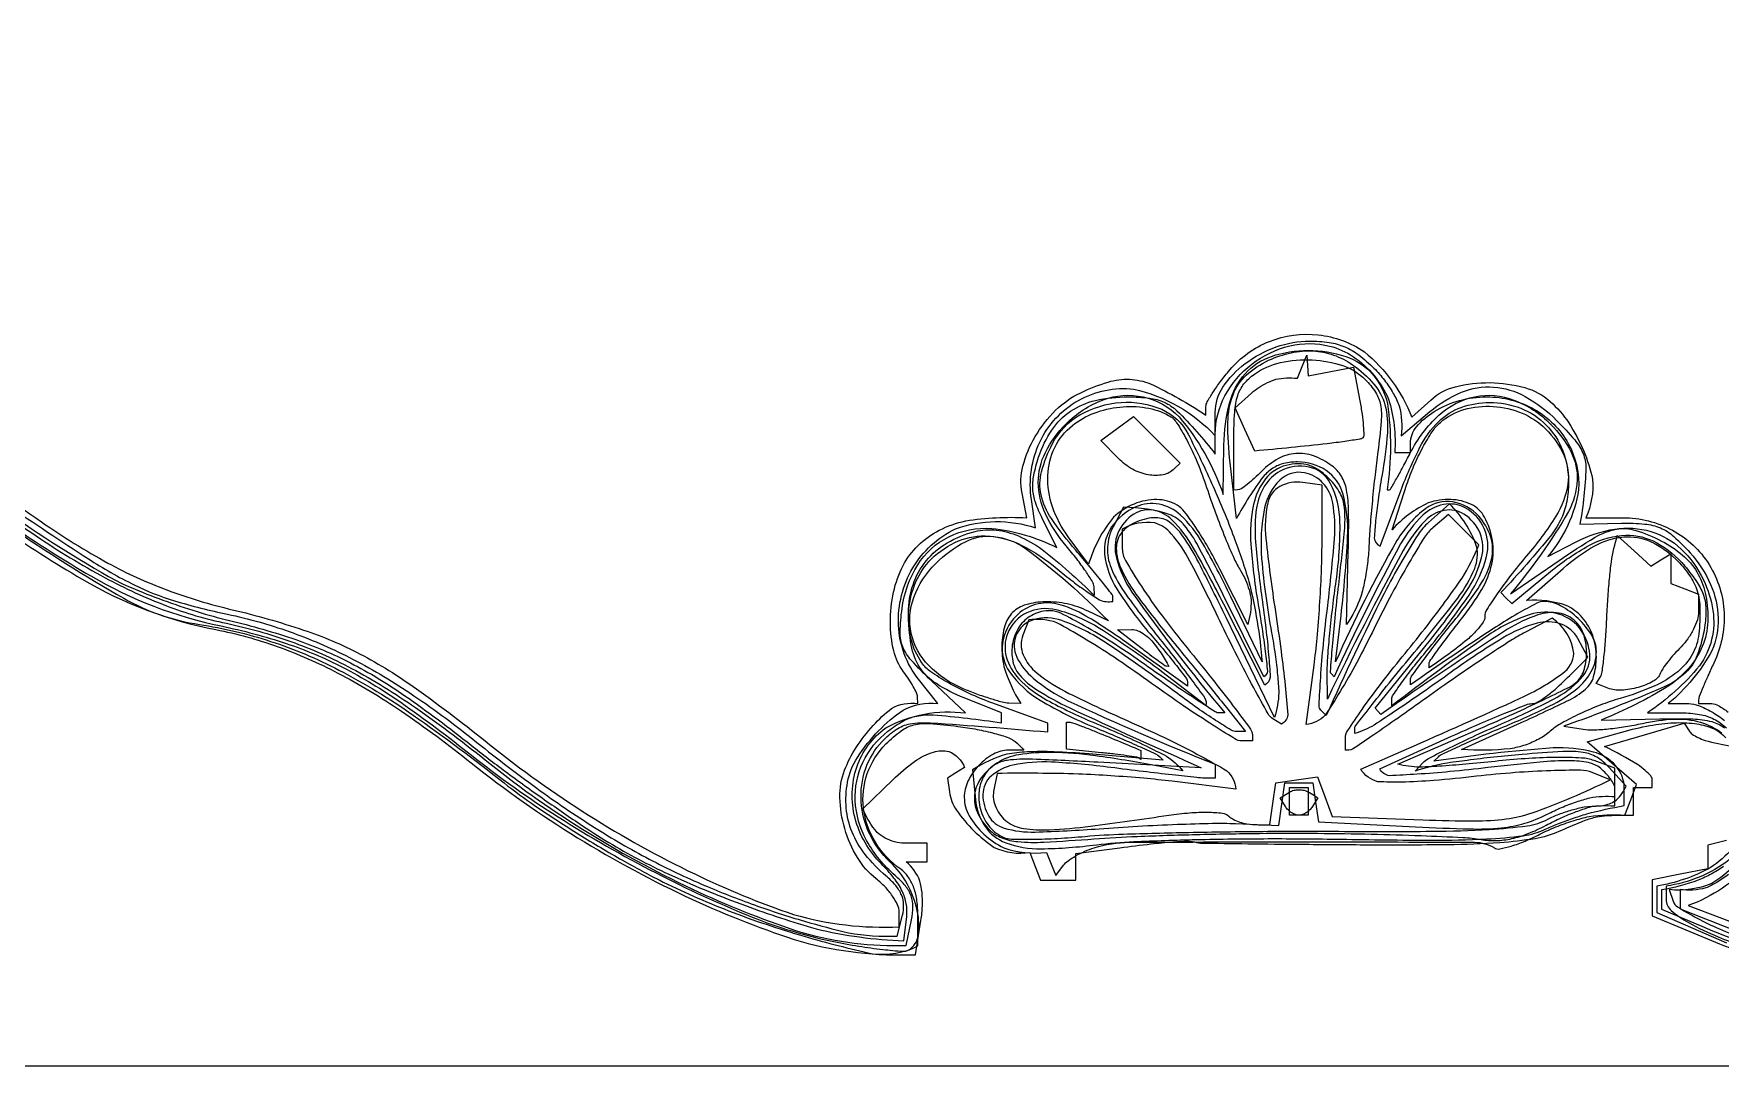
# Model space of a CAD drawing. Extents: x 0 to 564, y 0 to 802.
# Drawn here: x 149.9 to 331.3, y 0 to 111.1 of the extents above; entities that cross this region are included whole.
import ezdxf

# ---------------------------------------------------------------- set-up
doc = ezdxf.new("R2010")
doc.units = 0

msp = doc.modelspace()

# ---------------------------------------------------------------- linework, layer by layer
at = {"color": 0}
msp.add_lwpolyline([(0, 401), (0, 802), (282, 802), (564, 802), (564, 401), (564, 0), (282, 0), (0, 0), (0, 401)], close=True, dxfattribs=at)
at = {"color": 250}
msp.add_lwpolyline([(0, 401), (0, 802), (282, 802), (564, 802), (564, 401), (564, 0), (282, 0), (0, 0), (0, 401)], close=True, dxfattribs=at)
at = {"color": 8}
msp.add_lwpolyline([(0, 401), (0, 802), (282, 802), (564, 802), (564, 401), (564, 0), (282, 0), (0, 0), (0, 401)], close=True, dxfattribs=at)
at = {"color": 253}
msp.add_lwpolyline([(0, 401), (0, 802), (282, 802), (564, 802), (564, 401), (564, 0), (282, 0), (0, 0), (0, 401)], close=True, dxfattribs=at)
at = {"color": 9}
for points in [[(0, 401), (0, 802), (282, 802), (564, 802), (564, 401), (564, 0), (282, 0), (0, 0), (0, 401)], [(285, 28.5), (285, 30), (286, 30), (287, 30), (287, 28.5), (287, 27), (286, 27), (285, 27), (285, 28.5)]]:
    msp.add_lwpolyline(points, close=True, dxfattribs=at)
at = {"color": 254}
msp.add_lwpolyline([(0, 401), (0, 802), (282, 802), (564, 802), (564, 401), (564, 0), (282, 0), (0, 0), (0, 401)], close=True, dxfattribs=at)
at = {"color": 7}
msp.add_lwpolyline([(0, 401), (0, 802), (282, 802), (564, 802), (564, 401), (564, 0), (282, 0), (0, 0), (0, 401)], close=True, dxfattribs=at)
msp.add_lwpolyline([(0, 401), (0, 802), (282, 802), (564, 802), (564, 401), (564, 0), (282, 0), (0, 0), (0, 401)], close=True, dxfattribs=at)
at = {"color": 250}
for points in [[(140.843277, 65.717407, 0.009195), (150.742125, 58.544141, 0.027178), (157.879166, 54.125549, 0.036137), (164.21359, 51.237572, 0.030801), (171.24292, 49.109741, -0.022586), (178.930336, 46.919798, -0.039891), (184.997643, 44.337212, -0.035126), (191.070865, 40.593683, -0.013653), (198.93396, 34.617126, 0.028417), (209.58476, 27.006915, 0.028694), (220.996244, 20.680428, 0.030306), (231.641866, 16.32631, 0.082097), (243, 15), (243, 16.606079), (243, 16.606079, 0.111935), (242.829584, 17.357769, 0.040461), (242.275743, 18.310081, 0.037654), (241.477891, 19.29086, 0.036543), (240.534439, 20.15155, -0.090417), (238.512636, 22.438499, -0.064982), (237.138683, 25.567001, -0.065525), (236.622265, 28.912185, -0.096402), (237.123718, 31.835083, -0.053784), (238.364449, 34.28019, -0.040922), (240.204851, 36.657211, -0.040911), (242.165142, 38.477495, -0.168211), (245, 39), (244.968201, 39.75), (244.968201, 39.75, 0.098857), (244.869015, 40.156223, 0.017984), (244.514454, 40.849892, 0.018742), (244.032614, 41.642959, 0.016037), (243.468201, 42.441101, -0.104819), (242.41417, 44.687704, -0.056565), (242.056425, 47.736809, -0.05397), (242.395881, 50.987417, -0.066437), (243.425003, 53.85498, -0.08199), (245.034334, 56.012597, -0.072744), (247.314314, 57.644043, -0.066657), (250.155363, 58.657792, -0.052454), (256.722656, 59), (256.215729, 61.651855), (256.215729, 61.651855, -0.111661), (256.31296, 64.551663, -0.068442), (257.62735, 67.725868, -0.065894), (259.827147, 70.555259, -0.084016), (262.530243, 72.447327, -0.03586), (265.468912, 73.591763, -0.085797), (267.781651, 73.89061, -0.087725), (270.028806, 73.393592, -0.038731), (276, 70.029419), (276, 70.937988), (276, 70.937988, -0.129027), (276.13551, 71.454366, -0.015418), (276.752083, 72.47345, -0.017557), (277.57983, 73.657647, -0.013584), (278.560272, 74.889282, -0.124523), (282.82666, 77.957793, -0.121435), (288.080868, 78.666405, -0.121844), (293.048978, 76.852209, -0.125892), (298.144165, 69.820496), (300.177063, 71.660278), (300.177063, 71.660278, -0.12236), (302.834756, 73.084866, -0.065345), (306.55891, 73.526505, -0.064929), (310.304839, 72.990426, -0.114589), (313.03302, 71.5, -0.065468), (315.021149, 69.195631, -0.045844), (316.635426, 66.165405, -0.047023), (317.584559, 63.13878, -0.130033), (316.865234, 59), (320.855896, 59), (320.855896, 59, -0.124323), (326.183823, 57.654438, -0.13011), (330.127693, 53.95433, -0.129531), (331.735387, 48.773301, -0.122666), (330.632172, 43.354797, 0.004917), (330.006865, 42.009666, 0.006982), (329.479446, 40.800644, 0.004201), (329.059895, 39.777011, 0.095433), (329, 39), (330.411102, 39), (330.411102, 39, -0.134522), (331.120756, 38.805554, -0.030207), (332.16819, 38.096214, -0.029236)], [(334.719159, 21.883827, -0.12101), (327.863129, 17.277649), (334.68158, 14.694275)]]:
    msp.add_lwpolyline(points, format="xyb", dxfattribs=at)
at = {"color": 254}
for points in [[(139.458524, 64.065445, 0.034962), (156.048547, 52.733829, 0.081496), (170.051926, 47.355164, -0.029265), (177.049713, 45.474074, -0.038825), (183.123148, 42.915359, -0.033487), (189.367908, 39.144095, -0.015338), (197, 33.450867, 0.026622), (206.316627, 26.82279, 0.022288), (216.8431, 20.788017, 0.023005), (227.176594, 16.049101, 0.045531), (235.805267, 13.446167, 0.009499), (238.672601, 12.915557, 0.013473), (241.242121, 12.561203, 0.009501), (243.372652, 12.366581, 0.157717), (244.055267, 12.53418, 0.225308), (245.055126, 14.080373, 0.086367), (244.946184, 16.704018, 0.072501), (243.854385, 19.617394, 0.079197), (242, 22, -0.093082), (239.829628, 24.953024, -0.096144), (238.910223, 28.458763, -0.099015), (239.378462, 31.969123, -0.105396), (241.160431, 34.941833, -0.058046), (242.670537, 36.226228, -0.106355), (244.166212, 36.818298, -0.055182), (246.375094, 36.939385, -0.00693), (259, 35.953186), (259, 36.422913), (259, 36.892578), (252.950119, 39.09845), (252.950119, 39.09845, -0.020339), (250.527754, 40.095063, -0.021806), (248.251415, 41.264542, -0.022002), (246.395733, 42.433634, -0.088629), (245.450119, 43.374695, -0.095293), (244.258307, 46.036322, -0.080338), (244.04003, 49.120438, -0.080168), (244.805425, 52.122118, -0.094209), (246.454544, 54.545471, -0.098141), (249.385609, 56.506883, -0.118326), (252.649231, 57.028641, -0.100188), (256.209092, 56.017551, -0.054944), (260, 53.5, 0.00987), (261.670649, 52.159317, 0.013643), (263.224598, 51.02813, 0.01019), (264.549546, 50.157086, 0.141226), (266, 50), (266, 50.439209), (266, 50.439209, 0.165986), (265.900379, 50.731029, 0.002727), (264.825005, 52.106949, 0.00675), (263.533052, 53.696926, 0.004391), (262, 55.5, -0.028022), (259.366015, 58.912174, -0.096611), (258.260384, 61.464813, -0.119384), (258.313603, 63.936342, -0.054573), (259.482605, 66.96637, -0.143872), (262.430824, 70.049477, -0.1133), (266.869877, 71.404846, -0.120314), (271.248529, 70.65873, -0.174677), (274.07901, 68, -0.012696), (276.769261, 62.365034, -0.01529), (278.997341, 56.936218, -0.016614), (280.620491, 52.129372, -0.041269), (282.034515, 43.5), (278.669525, 50.5), (278.669525, 50.5, 0.017895), (275.669159, 56.208898, 0.073284), (273.257977, 59.277626, 0.142619), (270.956245, 60.461886, 0.156098), (268.467865, 60.167297, 0.132381), (265.852153, 58.005151, 0.184239), (265.100731, 55.091789, 0.113744), (266.438029, 51.293013, 0.037122), (270.005341, 46.493835, -0.0049), (271.536254, 44.689554, -0.007462), (272.826565, 43.090317, -0.003309), (273.891299, 41.710888, -0.164133), (274, 40.898926), (267.623016, 45.449463), (267.623016, 45.449463, 0.019289), (263.093878, 48.424667, 0.075217), (260.006189, 49.702866, 0.13226), (257.641374, 49.654008, 0.126097), (255.571426, 48.428589, 0.16542), (254.115931, 45.472503, 0.187963), (254.868765, 42.421738, 0.105702), (258.166237, 39.370408, 0.036601), (264, 36.45929, -0.003039), (266.523859, 35.404809, -0.004484), (268.724979, 34.446022, -0.002133), (270.58366, 33.606961, -0.083393), (271.414703, 32.91864), (263.382904, 33.58844), (263.382904, 33.58844, 0.010655), (259.644802, 33.820103, 0.022942), (256.760408, 33.80484, 0.029468), (254.578913, 33.563713, 0.080776), (250.883194, 31.867126), (251.191589, 28.690491), (251.191589, 28.690491, 0.124761), (252.233168, 25.792373, 0.156447), (254.464645, 24.034775, 0.094189), (258.27175, 23.385345, 0.027212), (264.247833, 23.824036, -0.021297), (268.233805, 24.164058, -0.004955), (274.950916, 24.383125, -0.005103), (282.693976, 24.479818, -0.004981), (290.5, 24.419861, 0.003365), (300.192226, 24.314097, 0.013202), (306.170311, 24.446953, 0.020141), (310.132267, 24.800097, 0.077412), (312.5, 25.490417, -0.016046), (313.848952, 26.070466, -0.010723), (315.426556, 26.650925, -0.010805), (316.981652, 27.148225, -0.020801), (321, 28.038086), (321, 29.896606), (321, 29.896606, 0.183476), (320.074002, 32.335145, 0.14975), (317.674694, 33.798508, 0.07531), (313.354162, 34.232213, 0.020487), (300.5, 32.807007), (301, 33.298401), (301, 33.298401, -0.084708), (301.405341, 33.580323, -0.002596), (303.262493, 34.439949, -0.005041), (305.47317, 35.422498, -0.003458), (308, 36.494507, 0.015099), (313.007092, 38.757664, 0.056643), (315.910473, 40.609924, 0.097652), (317.45371, 42.460544, 0.125753), (318, 44.598267, 0.137213), (317.51528, 46.331319, 0.065904), (316.057037, 48.14547, 0.065404), (314.156551, 49.535494, 0.125876), (312.340698, 50, 0.123795), (311.582011, 49.809233, 0.007805), (309.555172, 48.680069, 0.011106), (307.16576, 47.227887, 0.008003), (298, 41.013306), (298, 41.574097), (298, 41.574097, -0.157396), (298.120425, 41.947175, -0.003075), (299.321873, 43.592888, -0.007064), (300.775413, 45.501415, -0.004641), (302.5, 47.659119, 0.024088), (305.44434, 51.651806, 0.086456), (306.716003, 54.539963, 0.138192), (306.639008, 56.917978, 0.107551), (305.345001, 59.171265, 0.169614), (302.550874, 60.694812, 0.203714), (299.664688, 59.992317, 0.096982), (296.55238, 56.56146, 0.025375), (289.953705, 43.5), (290.536194, 48.5), (290.536194, 48.5, 0.016209), (291.243178, 56.941138, 0.08197), (290.714661, 61.622162, 0.177834), (288.942659, 64.062781, 0.148787), (285.862854, 65, 0.057438), (284.391846, 64.830458, 0.085468), (283.200825, 64.326874, 0.076344), (282.155904, 63.404967, 0.03729), (279.26828, 58.912048), (278.59079, 64.900208), (278.59079, 64.900208, -0.030328), (278.363306, 69.269446, -0.088094), (278.915699, 72.231796, -0.117245), (280.329984, 74.328096, -0.079249), (282.743164, 75.928833, -0.052768), (285.172574, 76.739534, -0.067548), (287.520664, 76.931931, -0.071258), (289.734478, 76.493734, -0.068437), (291.769745, 75.44873, -0.062103), (294.077844, 73.362057, -0.114237), (295.25069, 71.132172, -0.084387), (295.5147, 68.151471, -0.023099), (294.918579, 63.453796, 0.007753), (294.515199, 60.904079, 0.011813), (294.25185, 58.678368, 0.006498), (294.100789, 56.820995, 0.216687), (294.731781, 55.934875), (296.962585, 61.899963), (296.962585, 61.899963, -0.0279), (298.990355, 66.519158, -0.079941), (301.04628, 69.344917, -0.11009), (303.460773, 70.868687, -0.08613), (306.5224, 71.400024, -0.093479), (309.86638, 70.76933, -0.104901), (312.59856, 68.971985, -0.104266), (314.377113, 66.210031, -0.091334), (315, 62.828552, -0.044981), (314.811762, 60.740344, -0.063663), (314.248432, 58.963127, -0.053247), (313.170261, 57.166508, -0.021956), (307.719513, 50.947144), (308.304962, 50.361694), (308.890381, 49.776306), (313.298187, 53.388123), (313.298187, 53.388123, -0.051775), (317.482406, 56.147576, -0.113032), (321.179947, 57.109268, -0.135432), (324.489063, 56.299887, -0.090794), (327.510345, 53.805298, -0.027815), (328.841975, 52.031268, -0.068766), (329.549316, 50.57058, -0.076867), (329.791102, 49.074452, -0.041941), (329.647644, 47.216064, -0.048782), (328.855452, 44.218429, -0.116804), (327.586975, 42.317383, -0.081804), (325.305589, 40.801113, -0.016015), (314.5, 36.573425), (316.568634, 36.240906), (316.568634, 36.240906, 0.049807), (317.650031, 36.176132, 0.014948), (319.297493, 36.290977, 0.014823), (321.149238, 36.531439, 0.015561), (322.953461, 36.878235, -0.044214), (326.406628, 37.338978, -0.082), (329.206581, 37.003174, -0.094101), (331.491426, 35.840694, -0.075516)], [(332.293666, 22.189225, -0.126613), (325.5, 19.372864), (325.5, 17.94989), (325.5, 17.94989, 0.218644), (326.046056, 16.760851, 0.04991), (327.907463, 15.459785, 0.030419), (331.114894, 13.912489, 0.008085), (336.406982, 11.844727, 0.05659)]]:
    msp.add_lwpolyline(points, format="xyb", dxfattribs=at)
at = {"color": 9}
for points in [[(141.120209, 63.506836, 0.01233), (150.163549, 57.037822, 0.025709), (157.569759, 52.549065, 0.032131), (164.158495, 49.533461, 0.040053), (170.617004, 47.641785, -0.035127), (177.548845, 45.685331, -0.035858), (184.089024, 42.788193, -0.030678), (190.960453, 38.575095, -0.016239), (198.957245, 32.573364, 0.031598), (209.635821, 25.059997, 0.029197), (221.454939, 18.731812, 0.030489), (232.679748, 14.349126, 0.077979), (243.766846, 13), (244.334534, 15.75), (244.334534, 15.75, 0.050127), (244.482781, 17.178575, 0.08953), (244.277388, 18.337883, 0.085081), (243.669173, 19.391132, 0.041646), (242.579468, 20.5, -0.088136), (239.498366, 24.278297, -0.114846), (238.270649, 28.554298, -0.12447), (239.09241, 32.676737, -0.115292), (241.787186, 36.050354, -0.041173), (243.406057, 37.122428, -0.075925), (244.885431, 37.664238, -0.062474), (246.647428, 37.796153, -0.020359), (254, 36.931091), (254, 37.473633), (254, 38.016174), (249.970825, 39.628357), (249.970825, 39.628357, -0.046222), (246.994726, 41.151324, -0.106991), (245.217037, 42.904793, -0.103569), (244.290411, 45.274968, -0.041594), (244, 48.759949, -0.080036), (244.488082, 51.78957, -0.091772), (245.898443, 54.355995, -0.089343), (248.170335, 56.297166, -0.071534), (251.15686, 57.510925, -0.088701), (253.4508, 57.663098, -0.073567), (255.820465, 57.038879, -0.057753), (258.377701, 55.575325, -0.028854), (264, 50.625793), (263.959351, 51.562927), (263.959351, 51.562927, 0.126577), (263.794747, 52.104368, 0.012888), (263.061344, 53.241753, 0.015456), (262.095692, 54.567825, 0.011734), (260.959351, 55.962219, -0.066547), (258.726517, 59.412617, -0.110114), (257.965572, 62.782089, -0.116708), (258.721703, 66.017269, -0.081036), (260.923065, 69.076904, -0.106257), (264.95803, 71.684178, -0.146992), (269.231529, 71.984093, -0.140298), (273.106089, 69.864372, -0.093522), (277.858734, 61.5), (277.929352, 66.795471), (277.929352, 66.795471, -0.059994), (278.535314, 71.318245, -0.118958), (280.227642, 74.492294, -0.131014), (283.050616, 76.356432, -0.080943), (287, 77, -0.081241), (291.039683, 76.339263, -0.131972), (293.917728, 74.426064, -0.126718), (295.523019, 71.262682, -0.071799), (295.5, 61.998779), (295.729675, 61.99939), (295.729675, 61.99939, 0.266909), (295.861342, 62.075491, 0.002132), (296.486309, 63.164993, 0.006903), (297.19062, 64.445901, 0.004294), (297.982941, 65.966553, -0.088475), (301.050371, 70.016356, -0.136551), (304.93251, 72.011086, -0.144594), (309.121876, 71.658448, -0.103927), (313.076935, 69.076904, -0.077621), (315.279574, 66.058891, -0.132573), (315.931541, 63.028725, -0.108691), (315.004747, 59.656533, -0.041868), (308.753693, 50.797424), (313.989044, 54.398682), (313.989044, 54.398682, -0.015579), (317.868601, 56.892968, -0.088456), (320.154099, 57.763115, -0.123758), (322.229581, 57.64065, -0.043039), (325.02002, 56.489624, -0.056524), (327.271747, 54.981428, -0.08218), (328.815609, 53.162239, -0.081231), (329.702572, 50.92609, -0.053929), (330, 48.176514, -0.088641), (329.517088, 45.473946, -0.083977), (328.124615, 43.048706, -0.071115), (325.782689, 40.910136, -0.042497), (318.5, 37.233948), (324.833771, 37.366943), (324.833771, 37.366943, -0.011682), (328.430624, 37.358443, -0.059571), (330.406643, 37.070442, -0.096411), (331.786168, 36.393888, -0.060268)], [(331.688307, 21.475538, -0.023935), (330.353134, 20.671616, -0.024067), (328.966309, 20.008559, -0.041437), (325, 18.961914), (325, 17.929932), (325, 16.897949), (328.75, 15.308289), (328.75, 15.308289, 0.020449), (338.200599, 11.750407, 0.058563)]]:
    msp.add_lwpolyline(points, format="xyb", dxfattribs=at)
at = {"color": 253}
for points in [[(145.981419, 60.400405, 0.027695), (157.930618, 52.692261, 0.0294), (160.387172, 51.47899, 0.012689), (163.785912, 50.142769, 0.012504), (167.484864, 48.899691, 0.016187), (170.937729, 47.955872, -0.023495), (178.086542, 45.889097, -0.036949), (183.965586, 43.387672, -0.033408), (189.812706, 39.859379, -0.015384), (196.945984, 34.542908, 0.008433), (200.639806, 31.709181, 0.006068), (204.853758, 28.666405, 0.00613), (208.934476, 25.8687, 0.013166), (212.161301, 23.834839, 0.028135), (218.62177, 20.473068, 0.017996), (226.457975, 17.274292, 0.01773), (234.053259, 14.790005, 0.051075), (243.5, 13.5), (243.803802, 16.119263), (243.803802, 16.119263, 0.074549), (243.758028, 17.491238, 0.0674), (243.315548, 18.841049, 0.054939), (242.432416, 20.246121, 0.028632), (241.053802, 21.792358, -0.133723), (238.245646, 26.702266, -0.145803), (238.442532, 32.183304, -0.156478), (241.551812, 36.395247, -0.157393), (250.14241, 38), (246.438614, 41.493103), (246.438614, 41.493103, -0.01809), (244.30035, 43.661159, -0.089755), (243.389769, 45.10305, -0.102529), (243.103043, 46.679634, -0.027228), (243.305573, 49.241577, -0.106198), (244.986519, 53.919974, -0.14036), (248.328604, 56.943283, -0.131312), (252.949284, 57.857505, -0.087453), (259.942444, 55.808105), (258.395386, 58.909241), (258.395386, 58.909241, -0.032037), (257.659488, 60.656195, -0.068817), (257.373714, 62.086388, -0.066502), (257.482319, 63.571297, -0.028248), (258.000702, 65.502075, -0.066714), (259.420118, 68.425514, -0.098344), (261.423607, 70.445518, -0.093456), (264.128119, 71.611587, -0.055232), (267.633606, 72, -0.030364), (269.91612, 71.861257, -0.076328), (271.516407, 71.411842, -0.078278), (272.884342, 70.510954, -0.033181), (277, 65.846558), (277, 67.972961), (277, 67.972961, -0.123796), (278.037373, 72.098612, -0.10572), (280.944466, 75.526779, -0.105209), (285.012703, 77.477731, -0.121447), (289.304474, 77.459717, -0.087686), (291.857565, 76.31705, -0.070909), (294.083675, 74.29528, -0.071754), (295.633646, 71.759366, -0.094514), (296.304352, 66), (297.152191, 66), (298, 66), (298, 67), (298, 67, -0.176893), (298.653644, 68.78976, -0.080839), (300.568607, 70.432877, -0.069437), (303.261897, 71.600798, -0.067732), (306.195282, 72, -0.129114), (311.337993, 70.649495, -0.139313), (314.979202, 66.971245, -0.14275), (316.089791, 62.002676, -0.137694), (312.765778, 54.827515), (315.833221, 56.413757), (315.833221, 56.413757, -0.079957), (319.983629, 57.778449, -0.112743), (323.855343, 57.520836, -0.117603), (327.116025, 55.631711, -0.092384), (329.520966, 52.314575, -0.072686), (330.53329, 49.018071, -0.097761), (330.40226, 45.905312, -0.096855), (329.094623, 43.054679, -0.070132), (323.5, 38.022156), (327.161102, 38.011108), (327.161102, 38.011108, -0.041089), (329.111953, 37.844573, -0.075331), (330.62426, 37.347321, -0.069888), (331.994103, 36.394805, -0.031045)], [(332.839943, 21.605698, -0.079545), (330.404434, 19.66764, -0.129057), (325.833344, 19), (326.248199, 17.75), (326.248199, 17.75, 0.176409), (326.739147, 17.129911, 0.01418), (328.573498, 16.071014, 0.017775), (330.901096, 14.918887, 0.012675), (333.581543, 13.789612, 0.03572)]]:
    msp.add_lwpolyline(points, format="xyb", dxfattribs=at)
at = {"color": 8}
for points in [[(147.019745, 60.388672, 0.005246), (155.776337, 54.580193, 0.02868), (160.710949, 51.76889, 0.042586), (165.031259, 50.066374, 0.021178), (170.74057, 48.621216, -0.034147), (177.387748, 46.754124, -0.032252), (183.851635, 43.970963, -0.029776), (190.358332, 40.153369, -0.021527), (197.138779, 35.176575, 0.011188), (204.009832, 29.911253, 0.017157), (210.210968, 25.69455, 0.019169), (216.108943, 22.282065, 0.021289), (222.05159, 19.458069, 0.014065), (227.425465, 17.355704, 0.01492), (232.805088, 15.603065, 0.015144), (237.542446, 14.36905, 0.054795), (242.766739, 14), (243.351868, 16.237549), (243.351868, 16.237549, 0.072966), (243.478265, 17.38089, 0.090971), (243.248556, 18.422722, 0.077846), (242.62396, 19.432754, 0.039642), (241.562698, 20.487549, -0.049254), (239.352631, 22.770083, -0.070624), (237.931541, 25.196457, -0.075835), (237.305181, 27.784762, -0.067979), (237.442474, 30.545044, -0.097169), (238.509357, 33.222602, -0.049442), (240.773232, 36.070122, -0.049601), (243.425891, 38.309724, -0.151659), (247.145157, 39), (245.072586, 41.634888), (245.072586, 41.634888, -0.157018), (242.925866, 47.425333, -0.144976), (244.463877, 53.592194, -0.14908), (249.061398, 57.81091, -0.167204), (257.666168, 57.914429), (257.217529, 60.97113), (257.217529, 60.97113, -0.147134), (258.12668, 67.134826, -0.1557), (262.276772, 71.61171, -0.156672), (268.231122, 72.840575, -0.149143), (277, 67.822205), (277, 70.322205), (277, 70.322205, -0.148497), (277.825609, 73.040788, -0.083616), (280.213146, 75.570351, -0.076239), (283.558118, 77.377129, -0.085977), (287.153656, 78, -0.035846), (289.258791, 77.848885, -0.064134), (290.92709, 77.384628, -0.063056), (292.441929, 76.506288, -0.033513), (294.076935, 75.076904, -0.033286), (295.195534, 73.79856, -0.032742), (296.141342, 72.376282, -0.034553), (296.799436, 71.021907, -0.096101), (297, 67.822205), (300.076721, 70.411133), (300.076721, 70.411133, -0.076882), (303.504941, 72.494349, -0.115828), (306.940895, 73.05571, -0.111705), (310.357372, 72.031844, -0.068041), (313.727936, 69.472046, -0.019602), (315.666571, 67.375139, -0.079482), (316.570496, 65.895393, -0.09552), (316.882581, 64.350101, -0.035553), (316.232391, 58.313721), (320.697693, 58.40686), (320.697693, 58.40686, -0.026948), (323.216448, 58.323653, -0.079898), (324.888172, 57.903259, -0.080946), (326.33161, 56.983422, -0.028155), (328.081482, 55.234253, -0.077721), (330.284316, 51.828835, -0.099902), (331.095982, 48.197311, -0.105701), (330.422178, 44.691327, -0.096525), (325.727264, 39), (327.940552, 39), (327.940552, 39, -0.09475), (328.993212, 38.798715, -0.034892), (330.36235, 38.14135, -0.033064), (331.795066, 37.195528, -0.033968)], [(332.217308, 20.627435, -0.032035), (330.954266, 19.774422, -0.033786), (329.760535, 19.179409, -0.099037), (327, 19), (327, 17.97522), (327, 16.9505), (329.75, 15.858398), (329.75, 15.858398, 0.005088), (337.027387, 13.053738, 0.028189)]]:
    msp.add_lwpolyline(points, format="xyb", dxfattribs=at)
at = {"color": 7}
for points in [[(280.187042, 68.488831), (279.130371, 70.807983), (280.893921, 72.403992), (280.893921, 72.403992, -0.039304), (281.685858, 73.014814, -0.033511), (282.605892, 73.531174, -0.034887), (283.511089, 73.887159, -0.076384), (285.833344, 74), (286.337708, 75.25), (286.842102, 76.5), (286.921051, 75.388672), (287, 74.277344), (289.43515, 74.742859), (291.8703, 75.208374), (292.555176, 71.557556), (292.555176, 71.557556, -0.01061), (292.790813, 70.135717, -0.015952), (292.930187, 68.886543, -0.010786), (292.989282, 67.862447, -0.229194), (292.870026, 67.591431, -0.138131), (292.560849, 67.449213, -0.0032), (290.955429, 67.206238, -0.006878), (289.055451, 66.957741, -0.00458), (281.243713, 66.169678), (280.187042, 68.488831)], [(291.316284, 55.32373), (291.316284, 55.32373, 0.00795), (291.349378, 59.69107, 0.044888), (291.12151, 62.007935, 0.088193), (290.566213, 63.46689, 0.099708), (289.558868, 64.57373, 0.069925), (287.576097, 65.641684, 0.107966), (285.655758, 65.911011, 0.107981), (283.798273, 65.354921, 0.069961), (282, 64, -0.011607), (281.197473, 63.233915, -0.016053), (280.44062, 62.587509, -0.012597), (279.790534, 62.093766, -0.157371), (279, 62), (279, 67.443298), (279, 67.443298, -0.015636), (279.091603, 70.37183, -0.061302), (279.423576, 72.145866, -0.093191), (280.089953, 73.385367, -0.070275), (281.222504, 74.443298, -0.097157), (284.007416, 75.67799, -0.06797), (287.437008, 75.980133, -0.06949), (290.734871, 75.357455, -0.115516), (293.126801, 73.873169, -0.052793), (294.246636, 72.488133, -0.100282), (294.76899, 71.159286, -0.064843), (294.85001, 69.365367, -0.012467), (294.494202, 66.123169, 0.00594), (294.188707, 63.639086, 0.004092), (293.899124, 60.818329, 0.004125), (293.665117, 58.099844, 0.008402), (293.534851, 55.960449, -0.019744), (293.377347, 54.078665, -0.018644), (293.070171, 52.178505, -0.018981), (292.671698, 50.517964, -0.059643), (291.132599, 47.5), (291.316284, 55.32373)], [(277.5, 53.451172), (277.5, 53.451172, 0.013725), (276.234467, 55.79906, 0.016475), (274.912651, 57.932137, 0.015276), (273.696645, 59.641729, 0.096973), (272.904785, 60.34845, 0.133465), (270.732081, 60.949606, 0.098505), (268.270992, 60.47168, 0.093133), (266.065421, 59.045776, 0.103653), (263.378998, 53.996094), (261.189514, 56.957581), (261.189514, 56.957581, -0.075565), (259.489733, 60.176838, -0.093305), (258.987297, 63.526566, -0.103237), (259.741265, 66.568858, -0.114395), (261.634857, 68.927429, -0.076289), (263.972711, 70.248148, -0.064504), (266.738228, 70.904778, -0.065429), (269.53921, 70.830859, -0.083784), (271.980804, 70.010254, -0.125428), (272.846193, 69.218579, -0.023719), (273.94228, 67.360115, -0.023512), (275.062506, 64.970865, -0.01789), (276.069305, 62.260254, 0.008341), (277.030983, 59.511356, 0.008769), (278.068699, 56.841858, 0.008479), (279.042524, 54.571845, 0.0384), (279.731384, 53.3078, -0.042115), (280.251839, 52.335641, -0.035007), (280.640186, 51.228539, -0.036366), (280.85136, 50.157567, -0.075393), (280.5, 47.5), (277.5, 53.451172)], [(300, 43.291199), (300, 43.291199, -0.155098), (300.090975, 43.577426, -0.002858), (301.025269, 44.882797, -0.006755), (302.152648, 46.395624, -0.004428), (303.490295, 48.109253, 0.035024), (305.672197, 51.287495, 0.077522), (306.751556, 54.014679, 0.09686), (306.824735, 56.5367, 0.082006), (305.964813, 59.065735, 0.158991), (304.559009, 60.412791, 0.10364), (302.358448, 60.956383, 0.093179), (299.913643, 60.586418, 0.100223), (296.022797, 57.710693), (297.620239, 62.605347), (297.620239, 62.605347, -0.023379), (298.378932, 64.607575, -0.021876), (299.336483, 66.576256, -0.022447), (300.340831, 68.2467, -0.066652), (301.219604, 69.25, -0.109983), (303.755687, 70.633012, -0.085782), (306.884239, 70.975456, -0.08382), (310.012632, 70.245041, -0.097503), (312.545441, 68.545471, -0.093828), (314.525497, 65.640604, -0.140892), (314.924385, 62.618752, -0.103536), (313.645857, 59.17023, -0.036316), (310.5, 54.891418, 0.010786), (308.776359, 52.781611, 0.014716), (307.321873, 50.803413, 0.011495), (306.211051, 49.11377, 0.140563), (306, 48.377869, -0.150255), (305.810847, 47.762638, -0.032429), (305.118748, 46.873436, -0.031096), (304.148458, 45.908949, -0.025365), (300, 42.863831), (300, 43.291199)], [(266.597839, 65.359253), (264.695679, 67.304321), (266.454834, 68.590637), (268.213959, 69.876953), (270.713043, 67.377869), (273.212128, 64.878784), (272.585693, 64.25238), (272.585693, 64.25238, -0.150283), (271.392224, 63.620292, -0.093147), (269.7934, 63.61554, -0.080555), (268.087482, 64.225803, -0.073192)], [(249.886612, 40.604004), (249.886612, 40.604004, -0.099491), (246.17726, 43.098499, -0.141925), (244.291016, 46.563766, -0.145469), (244.571822, 50.435576, -0.106422), (246.92308, 54.076904, -0.076668), (250.121362, 56.420421, -0.150485), (253.195761, 56.981773, -0.119761), (256.540355, 55.736149, -0.039825), (265.5, 47.894775), (263.315735, 48.947388), (263.315735, 48.947388, 0.058315), (261.076285, 49.720902, 0.058626), (258.722826, 49.954559, 0.064877), (256.636084, 49.644019, 0.12771), (255.199997, 48.799988, 0.127408), (254.357957, 47.369288, 0.064479), (254.043907, 45.287537, 0.059891), (254.27064, 42.997551, 0.068373), (256.070374, 39), (254.785187, 39.051514), (254.785187, 39.051514, -0.055928), (254.07108, 39.160806, -0.010826), (252.816093, 39.528839, -0.011392), (251.364249, 40.025635, -0.010303)], [(309.5, 36.778015), (309.5, 36.778015, 0.005622), (314.876495, 39.290413, 0.06385), (316.840271, 40.565575, 0.148355), (317.709585, 41.913521, 0.06967), (318, 43.98761, 0.083344), (317.607677, 46.32489, 0.097426), (316.478138, 48.266716, 0.103229), (314.75893, 49.557414, 0.105171), (310.5, 50.083252), (314.416595, 53.541626), (314.416595, 53.541626, -0.052216), (317.833497, 55.975854, -0.108445), (320.94598, 56.93396, -0.12823), (323.825461, 56.432287, -0.089698), (326.545441, 54.545471, -0.042154), (328.026316, 52.791375, -0.07973), (328.842052, 51.13559, -0.071845), (329.146054, 49.192452, -0.028863), (329.022217, 46.5, -0.103676), (328.311619, 44.283891, -0.092031), (326.748722, 42.430061, -0.069245), (324.210557, 40.879035, -0.031848), (320.558533, 39.560059, 0.020832), (318.398315, 38.833186, 0.018178), (316.203655, 37.89859, 0.018561), (314.28088, 36.907184, 0.050354), (313.028687, 36.024902, -0.055039), (311.821742, 35.191192, -0.042477), (310.353516, 34.553703, -0.040997), (308.739332, 34.153931, -0.04218), (303.5, 34.05603), (309.5, 36.778015)], [(319.243774, 40.674377), (317.987549, 41.170837), (318.435699, 41.895935), (318.435699, 41.895935, 0.104379), (318.622774, 42.415605, 0.006868), (318.820671, 44.005905, 0.009715), (318.995016, 45.924143, 0.007093), (319.116974, 48.060547, -0.006208), (319.239414, 50.274298, -0.006706), (319.414417, 52.427963, -0.006365), (319.612676, 54.269923, -0.031865), (320.254181, 57.079956), (322.064087, 55.442017), (323.873962, 53.804077), (324.936981, 54.46106), (326, 55.118042), (326, 53.527649), (326, 51.937256), (327.5, 51.361633), (329, 50.786011), (329, 48.893005), (329, 48.893005, -0.077402), (328.866045, 48.032865, -0.038204), (328.449219, 47.005295, -0.036742), (327.842567, 45.982102, -0.04422), (327.125, 45.125, 0.014778), (326.379709, 44.334302, 0.015258), (325.69062, 43.50914, 0.015143), (325.138521, 42.759789, 0.060963), (324.875, 42.257202, -0.181228), (324.127794, 41.404762, -0.054682), (322.503372, 40.749779, -0.054096), (320.677745, 40.444041, -0.108984)], [(269, 45), (266.5, 46.955505), (268.00946, 46.977783), (268.00946, 46.977783, -0.107868), (268.678169, 46.842088, -0.05178), (269.442406, 46.40596, -0.047934), (270.178231, 45.763403, -0.04977), (272.016937, 43), (271.758484, 43.022217), (271.758484, 43.022217, -0.131947), (271.586103, 43.084838, -0.002798), (270.841549, 43.612373, -0.00628), (269.976773, 44.248981, -0.004168)], [(264.75, 33.728455), (261, 34.120728), (261, 35.560364), (261, 37), (261.377869, 37), (261.377869, 37, -0.088112), (261.640779, 36.953307, -0.002542), (262.708744, 36.555435, -0.005064), (263.962573, 36.066475, -0.003457), (269, 33.973145), (269, 33.486572), (269, 33), (268.75, 33.168091), (268.75, 33.168091, 0.111374), (268.548827, 33.246154, 0.002285), (267.47187, 33.402039, 0.005246), (266.205172, 33.56595, 0.003491)]]:
    msp.add_lwpolyline(points, format="xyb", close=True, dxfattribs=at)
for points in [[(137.979071, 64.184608, 0.035804), (155.104726, 52.392527, 0.085499), (169.5, 46.960144, -0.03869), (176.079233, 45.156172, -0.033954), (182.607552, 42.296707, -0.029758), (189.440426, 38.19884, -0.018521), (196.95546, 32.641357, 0.03025), (208.402933, 24.583891, 0.029946), (220.776653, 17.93679, 0.031754), (232.463704, 13.409232, 0.076677), (244.738312, 12), (245.336594, 15.686768), (245.336594, 15.686768, 0.029733), (245.493509, 17.228537, 0.03501), (245.452412, 18.695206, 0.038453), (245.23569, 19.921866, 0.110701), (243.755112, 22), (244.877548, 22), (246, 22), (246, 23), (246, 24), (243.535187, 24), (243.535187, 24, -0.066229), (242.511167, 24.136237, -0.05677), (241.499714, 24.537819, -0.058921), (240.643791, 25.134855, -0.088384), (239.091919, 27.696777), (242.343567, 30.848389), (242.343567, 30.848389, -0.036578), (244.649136, 32.777203, -0.08041), (246.699862, 33.801056, -0.130624), (248.327427, 33.870771, -0.202777), (250.032623, 32.138184), (249.105377, 31.565125), (248.178131, 30.992065), (248.395462, 29.511292), (248.395462, 29.511292, 0.11531), (249.172807, 27.538397, 0.047395), (251.035805, 25.325035, 0.047146), (253.228642, 23.543794, 0.148061), (257.062775, 23), (257.638367, 21.5), (258.213989, 20), (260.106995, 20), (262, 20), (262, 21.438721), (262, 22.877441), (266.75, 23.504272), (266.75, 23.504272, -0.004115), (270.083944, 23.916293, -0.011377), (272.438904, 24.133507, -0.013872), (274.116154, 24.203123, -0.078325), (275, 24.076233, 0.071197), (275.404252, 24.012368, 0.000232), (280.493748, 23.94075, 0.001295), (286.25533, 23.877274, 0.00081), (293, 23.83136, 0.003855), (301.99985, 23.854067, 0.014652), (307.616199, 24.076225, 0.023058), (311.416526, 24.51499, 0.063367), (314, 25.279236, -0.005829), (316.400504, 26.301353, -0.033036), (317.717102, 26.744736, -0.046266), (318.881502, 26.940205, -0.018466), (322, 27), (322, 28.5), (322, 30), (323, 30), (324, 30), (324, 30.830994), (324, 30.830994, 0.184814), (323.844837, 31.236437, 0.032299), (323.249905, 31.819374, 0.031281), (322.424278, 32.444543, 0.023551), (318.892914, 34.395264), (323.163116, 35.656128), (327.433289, 36.916931), (327.966644, 36.074158), (327.966644, 36.074158, 0.103666), (328.307891, 35.72278, 0.034726), (328.93082, 35.362793, 0.032808), (329.695287, 35.049457, 0.032065), (332.5, 34.440613)], [(147.262787, 58.096565, 0.021379), (159.586126, 50.339167, 0.092819), (167.708847, 47.520935, -0.041972), (175.381066, 45.702311, -0.040757), (182.721182, 42.615326, -0.032844), (190.711154, 37.768814, -0.01499), (200.5, 30.467163, 0.018573), (203.871216, 27.98989, 0.009414), (208.283638, 25.113167, 0.009337), (212.95541, 22.31118, 0.013751), (217.167694, 20.042297, 0.024658), (224.632292, 16.733249, 0.021106), (232.78092, 13.980728, 0.017283), (240.141291, 12.109246, 0.146235), (245, 12.937256), (245, 16.411926), (245, 16.411926, 0.037884), (244.881117, 17.9787, 0.054084), (244.523504, 19.325562, 0.062359), (243.942604, 20.40903, 0.084429), (243.158707, 21.193298, -0.100061), (240.432785, 24.09509, -0.109832), (239.162052, 27.73465, -0.113576), (239.571399, 31.473231, -0.113016), (241.573608, 34.664551, -0.035898), (243.204692, 36.076812, -0.100915), (244.563477, 36.717674, -0.077316), (246.270315, 36.863505, -0.015419), (249.323608, 36.557373, -0.014212), (251.375212, 36.228025, -0.017695), (253.258499, 35.800987, -0.016117), (254.793014, 35.342071, -0.11459), (256.399994, 34), (254.771423, 34), (254.771423, 34, 0.127217), (253.137593, 33.57746, 0.077585), (251.555317, 32.346886, 0.076238), (250.397957, 30.665097, 0.113119), (250, 28.928589, 0.132572), (250.538882, 26.9319, 0.074563), (252.120974, 24.959641, 0.073075), (254.255638, 23.499267, 0.114015), (258.833344, 23), (259.340546, 21.75), (259.847748, 20.5), (260.673859, 21.615234), (260.673859, 21.615234, -0.076128), (261.159617, 22.096964, -0.027225), (261.980835, 22.62896, -0.026271), (262.959509, 23.123473, -0.028119), (263.963013, 23.500183, -0.074304), (267.726688, 24.086703, -0.001676), (286.008621, 24.139816, -0.000989), (304.890692, 24.094011, -0.138163), (307.030762, 23.480957, 0.189685), (307.604471, 23.377405, 0.024374), (308.840218, 23.686478, 0.0257), (310.330276, 24.222318, 0.018787), (311.925873, 24.962158, -0.022763), (313.643839, 25.742264, -0.019949), (315.502239, 26.401398, -0.020421), (317.229449, 26.861072, -0.054873), (321.062775, 27), (321.698853, 28.657593), (322.33493, 30.315186), (319.666626, 32.610352), (316.998322, 34.905518), (320.749146, 35.947205), (320.749146, 35.947205, -0.021187), (323.755872, 36.64649, -0.03544), (326.333702, 36.945023, -0.042273), (328.549686, 36.856221, -0.060536), (330.4552, 36.378845, -0.133638), (331.918336, 35.3073, -0.041671)], [(332, 24.289734), (330, 23.766724), (330, 22.508362), (330, 21.25), (327, 20.650024), (324, 20.049988), (324, 18.118347), (324, 16.186646), (331.25, 13.182983), (331.25, 13.182983, 0.005696), (334.208997, 11.996413, 0.006249)], [(332.671143, 23.429878, -0.059529), (330.259827, 21.355467, -0.084695), (324.5, 19.372864), (324.5, 17.95459), (324.5, 16.536316), (332, 13.284973)]]:
    msp.add_lwpolyline(points, format="xyb", dxfattribs=at)
at = {"color": 9}
msp.add_lwpolyline([(288, 25.055664), (288, 25.055664, -0.00332), (293.779148, 24.969204, -0.004129), (299.150925, 24.808769, -0.003377), (303.655442, 24.60652, -0.031051), (305.598877, 24.384583, 0.053087), (307.204278, 24.272459, 0.044936), (308.892864, 24.486626, 0.040392), (310.680776, 25.033253, 0.028645), (312.584076, 25.917053, -0.016465), (314.197071, 26.71438, -0.017403), (315.829845, 27.388138, -0.017289), (317.271654, 27.869114, -0.071976), (318.176178, 28, 0.056046), (318.877393, 28.078848, 0.049743), (319.573875, 28.312248, 0.052663), (320.162976, 28.655819, 0.096301), (321.195923, 30.126038), (319.357086, 32.157898), (319.357086, 32.157898, 0.07412), (318.044879, 33.234892, 0.098641), (316.595161, 33.752037, 0.050752), (314.404197, 33.849793, 0.007623), (310.009125, 33.532471, 0.004652), (306.987523, 33.239589, 0.005397), (304.118301, 32.903152, 0.004835), (301.697388, 32.568931, 0.03175), (298.5, 31.751526), (299.314819, 32.625793), (299.314819, 32.625793, -0.086392), (299.953638, 33.109562, -0.004504), (302.261501, 34.27256, -0.007018), (305.050254, 35.598223, -0.005034), (308.201843, 37.004272, 0.021085), (313.792405, 39.716786, 0.096844), (316.565403, 41.991409, 0.193897), (317.295647, 44.289376, 0.134719), (316.368347, 46.884521, 0.169012), (313.952388, 48.627303, 0.153288), (310.865807, 48.583633, 0.069388), (306.417016, 46.396585, 0.014036), (296, 38.762634), (296, 39.492554), (296, 39.492554, -0.152144), (296.144083, 39.955102, -0.006067), (297.176231, 41.412926, -0.010213), (298.469973, 43.119579, -0.006999), (300.004211, 45.005005, 0.02442), (304.307987, 50.687388, 0.087177), (306.183281, 54.825745, 0.168263), (305.93578, 57.842946, 0.167582), (303.875092, 60.066833, 0.172384), (301.549142, 60.418355, 0.145387), (299.329449, 59.262283, 0.070991), (296.93669, 56.18009, 0.016902), (289.775848, 41.890808), (289.491669, 42.195435), (289.491669, 42.195435, -0.209992), (289.394253, 42.473522, -0.001346), (289.607258, 45.139961, -0.005068), (289.891974, 48.207804, -0.003175), (290.284271, 51.791687, 0.004796), (290.89903, 57.581662, 0.046269), (290.908215, 60.053375, 0.104495), (290.42065, 61.646501, 0.070158), (289.271515, 63.172913, 0.04377), (288.155739, 64.108746, 0.076942), (287.077579, 64.638695, 0.081786), (285.9367, 64.799538, 0.055746), (284.635834, 64.623474, 0.166512), (282.405807, 63.175439, 0.115022), (281.124317, 60.423836, 0.069383), (280.830737, 56.130335, 0.0245), (281.566162, 49.993164, -0.004372), (282.031531, 47.100459, -0.00693), (282.374073, 44.61409, -0.002333), (282.628207, 42.477364, -0.228665), (282.222565, 41.889221), (277.861267, 50.694641), (277.861267, 50.694641, 0.006472), (275.187955, 55.920814, 0.051476), (273.683788, 58.174004, 0.111623), (272.244927, 59.283768, 0.08472), (267.132874, 60.116821), (266.011047, 58.02063), (266.011047, 58.02063, 0.111211), (265.405188, 55.830527, 0.111277), (265.796867, 53.592659, 0.058395), (267.424637, 50.693276, 0.011534), (271.044678, 45.944092, -0.003445), (272.944001, 43.53425, -0.005361), (274.544376, 41.428467, -0.001819), (275.895378, 39.596796, -0.159293), (276, 38.80835), (271.25, 42.428589), (271.25, 42.428589, 0.02133), (264.549843, 47.097272, 0.081322), (259.880152, 49.091621, 0.173746), (256.720585, 48.765955, 0.191704), (254.644485, 46.51593, 0.160155), (254.52339, 44.036299, 0.125902), (255.86627, 41.687111, 0.075556), (258.898349, 39.381242, 0.026155), (263.870361, 36.997498, -0.006175), (266.865523, 35.705993, -0.00822), (269.552544, 34.454437, -0.006081), (271.7623, 33.347205, -0.07918), (273.5, 31.789307), (270.5, 32.354309), (270.5, 32.354309, 0.012597), (264.133875, 33.387986, 0.030455), (259.381941, 33.744492, 0.041719), (255.866338, 33.500123, 0.107221), (253.500275, 32.592163, 0.086094), (251.827779, 31.028402, 0.134925), (251.103752, 29.210342, 0.136341), (251.413896, 27.291594, 0.088766), (252.704651, 25.438232, 0.103037), (254.032148, 24.568385, 0.072007), (255.779449, 24.157524, 0.034961), (258.564058, 24.109386, 0.005706), (263.954651, 24.454956, -0.00893), (268.624847, 24.724153, -0.003685), (274.955425, 24.929008, -0.003645), (281.749616, 25.049193, -0.004681)], format="xyb", close=True, dxfattribs=at)
at = {"color": 253}
for points in [[(290.280518, 25.26886), (290.280518, 25.26886, 0.003215), (300.315669, 25.273246, 0.012713), (306.484756, 25.472527, 0.018781), (310.544397, 25.860479, 0.087221), (312.780518, 26.56897, -0.028648), (313.986495, 27.112672, -0.021761), (315.362099, 27.572746, -0.022191), (316.69438, 27.891541, -0.04698), (320, 28), (320, 30.02478), (320, 32.0495), (317.75, 32.881653), (317.75, 32.881653, 0.076716), (316.411564, 33.154541, 0.013165), (313.81094, 33.210907, 0.014072), (310.727812, 33.109746, 0.012152), (307.5, 32.833923, -0.004927), (304.331246, 32.516969, -0.006441), (301.428051, 32.293106, -0.004869), (298.998309, 32.160952, -0.058411), (296.627136, 32.50293), (305.563568, 36.364502), (305.563568, 36.364502, 0.00409), (309.077516, 37.91715, 0.005451), (312.242111, 39.388237, 0.003905), (314.865795, 40.668115, 0.054466), (315.75, 41.235474, 0.142907), (316.641107, 42.517014, 0.079186), (316.957809, 44.411255, 0.077331), (316.669871, 46.359437, 0.121674), (315.799988, 47.799988, 0.158518), (313.961029, 48.736415, 0.12199), (311.703445, 48.541313, 0.056987), (308.448567, 46.997679, 0.010951), (294.825317, 37.84137), (294.509308, 38.170654), (294.193329, 38.5), (300.15152, 45.86969), (300.15152, 45.86969, 0.021281), (304.006023, 51.075587, 0.083879), (305.653851, 54.693245, 0.163675), (305.483313, 57.336734, 0.156887), (303.75, 59.394043, 0.191366), (301.623313, 59.783802, 0.153933), (299.569504, 58.655472, 0.063524), (297.20714, 55.45646, 0.011755), (289.06543, 39.5), (289.052521, 42.5), (289.052521, 42.5, -0.020144), (289.10974, 44.089933, -0.005512), (289.328491, 46.589928, -0.005562), (289.639554, 49.421247, -0.00577), (290.010132, 52.210388, 0.039463), (290.417947, 58.500257, 0.114929), (289.37719, 62.6987, 0.22614), (287.107197, 64.439273, 0.177), (283.99527, 63.997498, 0.131071), (282.305634, 62.416927, 0.103897), (281.442673, 60.060379, 0.057343), (281.33472, 56.39194, 0.013967), (282.018982, 50.366333, -0.005536), (282.447797, 47.084668, -0.008623), (282.737099, 44.247475, -0.003639), (282.923087, 41.839723, -0.217106), (282.325348, 40.992004), (277.912689, 49.704712), (277.912689, 49.704712, 0.012875), (274.661596, 55.733581, 0.066025), (272.359943, 58.747711, 0.154278), (270.339463, 59.801227, 0.185565), (268.25, 59.394043, 0.158393), (266.522841, 57.331796, 0.162985), (266.363487, 54.674454, 0.082061), (268.03394, 51.002968, 0.020186), (278.024078, 38), (277.414307, 38), (277.414307, 38, -0.143789), (276.99259, 38.123837, -0.001923), (274.691063, 39.615616, -0.005302), (272.035329, 41.392001, -0.003437), (269, 43.5, 0.01101), (265.866813, 45.606346, 0.01439), (262.90781, 47.384384, 0.011943), (260.386353, 48.724163, 0.116657), (259.220184, 49, 0.112761), (257.45721, 48.597291, 0.115468), (256.061575, 47.470856, 0.109167), (255.258426, 45.783916, 0.092183), (255.173233, 43.805054, 0.144407), (255.960846, 42.076999, 0.072837), (257.791695, 40.500473, 0.031518), (261.348902, 38.545756, 0.00438), (275.5, 32.11261), (264.362, 32.699829), (264.362, 32.699829, 0.003474), (257.34932, 33.020724, 0.041219), (254.632324, 32.902153, 0.119754), (253.14098, 32.333341, 0.119728), (252.076813, 31.143555, 0.107759), (251.564542, 29.339682, 0.095757), (251.815662, 27.402649, 0.09675), (252.765864, 25.714847, 0.112786), (254.238541, 24.617188, 0.098977), (255.08587, 24.428931, 0.00837), (257.332571, 24.418655, 0.010847), (260.035455, 24.510207, 0.008179), (263, 24.723755, -0.013888), (267.126479, 24.973685, -0.003185), (274.107407, 25.157669, -0.003291), (282.157512, 25.265531, -0.003204)], [(284.542694, 27.930908), (283.967377, 28.861816), (284.983673, 29.489929), (284.983673, 29.489929, -0.079457), (285.447916, 29.683463, -0.059167), (286, 29.749023, -0.059167), (286.552084, 29.683463, -0.079457), (288.032623, 28.861816), (287.457306, 27.930908), (287.457306, 27.930908, -0.061194), (287.171812, 27.57481, -0.051128), (286.791893, 27.273445, -0.053256), (286.379854, 27.068261, -0.089138), (286, 27, -0.089138), (285.620146, 27.068261, -0.053256), (285.208107, 27.273445, -0.051128), (284.828188, 27.57481, -0.061194)]]:
    msp.add_lwpolyline(points, format="xyb", close=True, dxfattribs=at)
at = {"color": 8}
msp.add_lwpolyline([(279.174438, 26.104675), (283.848877, 25.908264), (284.174438, 28.204102), (284.5, 30.5), (286, 30.5), (287.5, 30.5), (287.801086, 28.390991), (288.102142, 26.282043), (298.550934, 25.748718), (298.550934, 25.748718, 0.006585), (304.4001, 25.5274, 0.030091), (307.797989, 25.648125, 0.048954), (310.288943, 26.136254, 0.045064), (312.711304, 27.107727, -0.017442), (314.263521, 27.832054, -0.017595), (315.857998, 28.444153, -0.017695), (317.281135, 28.878098, -0.065237), (320, 29), (320, 29.877563), (320, 29.877563, 0.120798), (319.895862, 30.302316, 0.03553), (319.541496, 30.877853, 0.033404), (319.036503, 31.490083, 0.030393), (318.439148, 32.050537, 0.126966), (317.153244, 32.656122, 0.045501), (315.121155, 32.853058, 0.025122), (311.920286, 32.71033, 0.005231), (306.326111, 32.119324, -0.005274), (302.242539, 31.68825, -0.008215), (298.714863, 31.411835, -0.003372), (295.716542, 31.246695, -0.21149), (294.692841, 31.973816), (302.401825, 35.486877), (302.401825, 35.486877, -0.004507), (305.427251, 36.832849, -0.006441), (308.137119, 37.968033, -0.003737), (310.43342, 38.875485, -0.09248), (311.100861, 39, 0.134246), (311.630917, 39.144928, 0.021865), (312.53249, 39.732414, 0.022747), (313.557039, 40.538672, 0.018293), (317.077515, 43.986633), (316.003571, 45.993286), (316.003571, 45.993286, 0.186034), (314.203368, 47.545451, 0.151846), (311.644218, 47.653748, 0.072808), (307.9177, 46.058587, 0.018137), (302.380432, 42.382385, -0.003324), (299.288286, 40.19489, -0.004561), (296.476013, 38.271202, -0.002983), (294.093525, 36.693732, -0.053165), (292, 35.786011), (292, 36.290894), (292, 36.290894, -0.165754), (292.118162, 36.637538, -0.001395), (293.883606, 38.913071, -0.004734), (295.954362, 41.515619, -0.003009), (298.412262, 44.508423, 0.009782), (303.081398, 50.353309, 0.067091), (304.908119, 53.540115, 0.150226), (305.117775, 55.908623, 0.11823), (302.190765, 60.482605), (299.94577, 58.491333), (299.94577, 58.491333, 0.06833), (298.821378, 57.179903, 0.011242), (297.073372, 54.327751, 0.012179), (295.16179, 50.853349, 0.010487), (288.939087, 37.7276), (288.366852, 38.299805), (288.366852, 38.299805, -0.211943), (288.170925, 38.808498, -0.003697), (288.344662, 41.82917, -0.008634), (288.637871, 45.391966, -0.005559), (289.094879, 49.511047, 0.010889), (289.820603, 56.755937, 0.062805), (289.638546, 60.595146, 0.14415), (288.589201, 62.717604, 0.159096), (286.594788, 63.832581, 0.248236), (283.930603, 63.030525, 0.148388), (282.313782, 60.050545, 0.072028), (281.991518, 54.565025, 0.024422), (283.061768, 46.623657, -0.0105), (283.440928, 44.300758, -0.012094), (283.70216, 42.07077, -0.011226), (283.834802, 40.178311, -0.066242), (283.378113, 37.5), (278.17569, 48.25), (278.17569, 48.25, 0.005524), (275.223054, 54.183058, 0.035139), (273.484634, 57.063103, 0.078508), (272.083489, 58.508044, 0.162429), (270.60907, 59, 0.056322), (269.610708, 58.887183, 0.043377), (268.56646, 58.550667, 0.044508), (267.63384, 58.056323, 0.075569), (266.975433, 57.470398, 0.178742), (266.355082, 55.710948, 0.106746), (266.861534, 53.522942, 0.050946), (268.726807, 50.424936, 0.010594), (272.65036, 45.420776, -0.000549), (274.607709, 43.025043, -0.000623), (276.478577, 40.724174, -0.000566), (278.063465, 38.765518, -0.003473), (280.244904, 36), (279.30304, 36), (279.30304, 36, -0.135917), (278.711904, 36.163715, -0.007285), (277.042637, 37.198502, -0.010967), (275.079571, 38.516957, -0.007742), (272.930603, 40.080017, 0.0132), (265.287751, 45.512484, 0.062258), (260.492729, 47.93119, 0.156407), (257.464748, 48.029703, 0.235887), (255.554626, 46.281799, 0.206621), (255.647804, 44.016395, 0.10789), (257.419872, 41.749832, 0.057737), (261.15035, 39.322035, 0.01711), (276.989807, 32.5), (276.994904, 31.75), (277, 31), (275.817719, 31), (275.817719, 31, -0.026831), (275.010047, 31.043373, -0.001344), (272.377602, 31.334084, -0.002159), (269.250242, 31.701642, -0.00156), (265.766876, 32.137329, 0.018909), (259.37452, 32.712492, 0.065252), (255.236183, 32.38739, 0.129806), (252.8933, 31.206453, 0.214644), (252, 29.221436, 0.133886), (252.62844, 26.916583, 0.190442), (254.284788, 25.625656, 0.078801), (257.633597, 25.193331, 0.011518), (264.5, 25.550171, -0.004795), (268.671392, 25.823226, -0.004502), (272.935612, 26.02282, -0.004482), (276.720366, 26.131863, -0.01546)], format="xyb", close=True, dxfattribs=at)
at = {"color": 250}
msp.add_lwpolyline([(272, 27.002808), (272, 27.002808, -0.016067), (274.24582, 27.262159, -0.024356), (276.210617, 27.329262, -0.02438), (277.76177, 27.230923, -0.164254), (278.450012, 26.908875, 0.071883), (278.938482, 26.560326, 0.037351), (279.629265, 26.266983, 0.03619), (280.398214, 26.066898, 0.045585), (282.860901, 26), (283.18045, 28.25), (283.5, 30.5), (285.756195, 30.820374), (288.01239, 31.140747), (288.803925, 29.001038), (289.595459, 26.861267), (299.337097, 26.504639), (299.337097, 26.504639, 0.008334), (304.907815, 26.393579, 0.033653), (308.298309, 26.610916, 0.045964), (311.079618, 27.242106, 0.02642), (319.5, 30.810303), (317.557281, 31.58606), (317.557281, 31.58606, 0.09429), (316.282797, 31.833694, 0.008978), (313.096924, 31.788872, 0.011207), (309.269411, 31.580312, 0.008607), (305.101166, 31.187073, -0.00706), (300.505282, 30.73908, -0.01634), (297.043118, 30.564529, -0.015366), (294.493352, 30.59776, -0.187563), (292.644714, 31.955322), (297.572357, 34.108154), (297.572357, 34.108154, 0.004442), (309.808036, 39.5838, 0.050378), (314.37682, 42.262817, 0.21547), (315.583882, 44.393999, 0.222644), (313.248627, 48.179932), (310.372498, 46.692627), (310.372498, 46.692627, 0.022664), (308.790424, 45.781352, 0.004481), (306.047344, 43.996429, 0.004741), (302.887996, 41.856682, 0.004391), (299.687408, 39.602661, -0.002491), (296.662383, 37.455044, -0.00393), (294.04332, 35.645775, -0.001057), (291.749332, 34.09464, -0.149203), (291, 34), (291, 35.278015), (291, 35.278015, -0.146315), (291.238865, 36.076812, -0.00723), (292.796658, 38.375488, -0.011176), (294.773019, 41.072452, -0.0078), (297.116302, 44.028015, 0.005932), (299.535841, 47.056434, 0.007026), (301.747608, 49.976875, 0.006201), (303.545914, 52.48664, 0.043757), (305.354706, 56.073853), (303.727539, 57.70105), (302.100372, 59.328186), (300.412231, 57.927185), (300.412231, 57.927185, 0.079563), (299.519646, 56.908003, 0.008212), (297.861034, 54.166328, 0.010056), (295.992874, 50.807021, 0.007877), (294.097839, 47.091675, -0.008973), (292.227449, 43.444384, -0.012973), (290.434578, 40.296593, -0.00863), (288.842586, 37.762646, -0.169301), (286.775604, 36.758545), (287.626282, 43.129272), (287.626282, 43.129272, 0.010397), (287.953349, 46.038631, 0.006067), (288.230457, 49.537971, 0.006064), (288.422976, 53.049929, 0.010215), (288.5, 62.5), (286.412506, 62.798279), (286.412506, 62.798279, 0.15999), (283.962729, 62.364191, 0.220725), (282.641029, 60.602463, 0.079229), (282.444353, 56.752178, 0.011426), (283.467377, 48.923706, -0.00495), (284.083968, 44.637931, -0.007778), (284.519825, 40.943459, -0.002956), (284.82347, 37.789057, -0.22244), (284.133057, 36.799744), (283.201691, 37.375366), (283.201691, 37.375366, -0.127056), (282.677747, 37.921732, -0.003806), (281.138634, 40.711922, -0.00734), (279.387033, 44.061769, -0.004977), (277.486359, 47.925598, 0.00865), (274.278761, 54.327078, 0.057336), (272.274456, 57.279831, 0.142511), (270.499786, 58.4344, 0.166535), (267, 57.786011), (267.002899, 55.643005), (267.002899, 55.643005, 0.133034), (267.345387, 54.385277, 0.012442), (269.053028, 51.632629, 0.015283), (271.307446, 48.411875, 0.011429), (273.978027, 45, -0.003878), (276.652037, 41.688023, -0.005964), (278.909481, 38.776558, -0.002296), (280.799015, 36.254631, -0.152488), (281, 35), (279.863098, 35), (279.863098, 35, -0.138764), (279.115263, 35.21162, -0.004384), (276.40913, 36.90937, -0.008212), (273.241981, 39.009341, -0.005567), (269.701447, 41.5, 0.00911), (266.108364, 43.98976, 0.012453), (262.778496, 46.09063, 0.009288), (259.950206, 47.707607, 0.125855), (256.937225, 48), (256.309479, 46.364075), (256.309479, 46.364075, 0.19222), (256.337639, 44.263032, 0.125936), (257.809395, 42.301765, 0.054967), (261.266296, 40.102278, 0.010458), (268.037079, 36.948425, -0.008319), (272.02668, 35.110795, -0.012271), (275.459427, 33.354889, -0.007569), (278.243788, 31.788291, -0.182337), (279.227875, 29.816406), (272.363922, 30.65033), (272.363922, 30.65033, 0.008381), (269.300531, 30.970474, 0.005482), (265.759251, 31.241562, 0.005513), (262.301443, 31.429891, 0.010513), (253.537201, 31.5), (253.159866, 29.566101), (253.159866, 29.566101, 0.090368), (253.149412, 28.72681, 0.061737), (253.423798, 27.811028, 0.059844), (253.927319, 26.959422, 0.0716), (254.592911, 26.308411, 0.12284), (256.384932, 25.578231, 0.045616), (259.12327, 25.437637, 0.022942), (263.562615, 25.819235, 0.003872)], format="xyb", close=True, dxfattribs=at)

doc.saveas('drawing.dxf')
